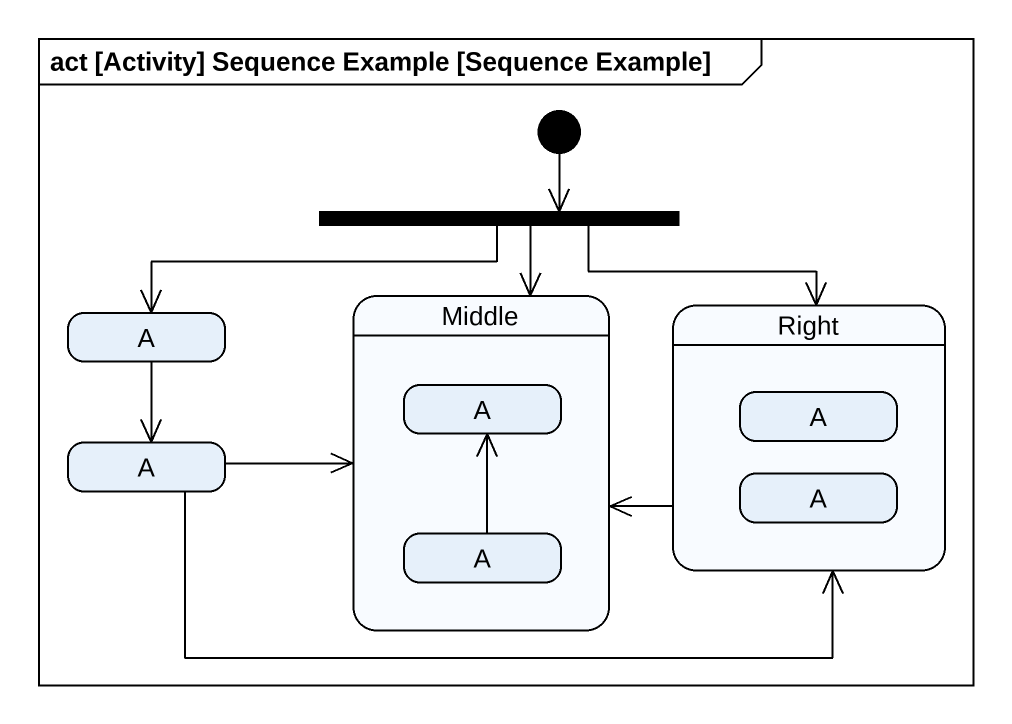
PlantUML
@startuml
mainframe act [Activity] Sequence Example [Sequence Example]
hide empty description
state A
state fork1 <<fork>>
state Middle {
  state "A" as A_2
  state "A" as A_6
}
state "Right" as Right_ {
  state "A" as A_3
  state "A" as A_5
}
state "A" as A_4
[*] --> fork1
A --> A_4
fork1 -left-> A
fork1 --> Middle
fork1 --> Right_
Right_ -left-> Middle
A_4 -right-> Middle
A_4 -right-> Right_
A_6 -up-> A_2
@enduml
